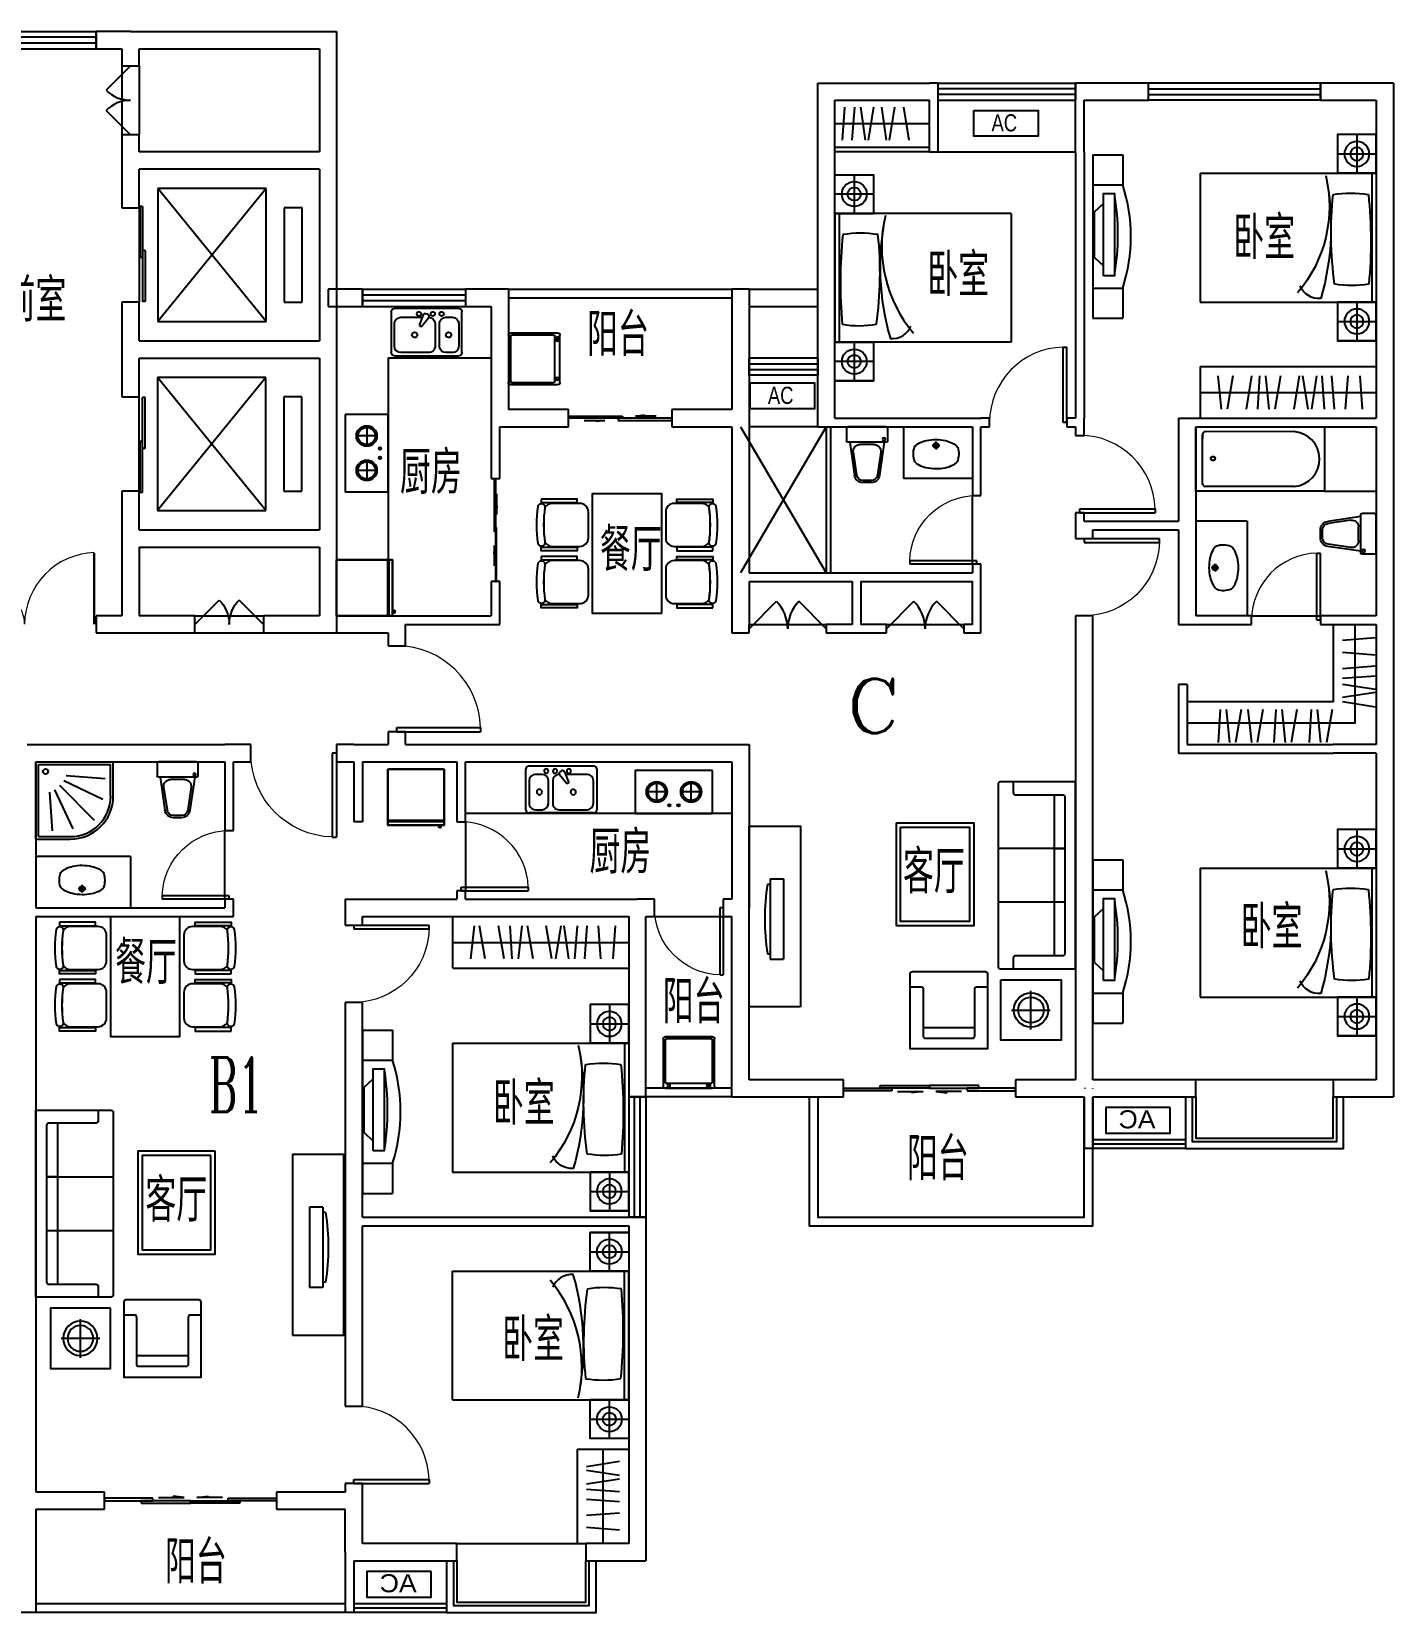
# Model space of a CAD drawing. Extents: x 820470 to 852270, y -626228 to -607828.
# Drawn here: x 836420 to 852270, y -626228 to -607828 of the extents above; entities that cross this region are included whole.
import ezdxf
from ezdxf.enums import TextEntityAlignment as Align

# ---------------------------------------------------------------- set-up
doc = ezdxf.new("R2010")
doc.units = 0
doc.header["$LTSCALE"] = 1000
doc.header["$MEASUREMENT"] = 0
doc.layers.get('0').update_dxf_attribs({"linetype": 'CONTINUOUS'})
for name, color, linetype in [('BALCONY', 147, 'CONTINUOUS'), ('K_EQUIPMENT', 4, 'CONTINUOUS'), ('LVTRY', 187, 'CONTINUOUS'), ('SPACE', 7, 'CONTINUOUS'), ('STAIR', 3, 'CONTINUOUS'), ('WALL', 2, 'CONTINUOUS'), ('WC', 157, 'CONTINUOUS'), ('WINDOW', 4, 'CONTINUOUS'), ('家具', 8, 'CONTINUOUS')]:
    doc.layers.add(name, color=color, linetype=linetype)
doc.styles.add('_TCH_LABEL', font='COMPLEX', dxfattribs={"bigfont": 'GBCBIG'})
doc.styles.add('_TCH_SPACE', font='SIMPLEX', dxfattribs={"height": 5, "bigfont": 'GBCBIG'})
doc.styles.add('DIM_FONT', font='ZBTXT.shx', dxfattribs={"width": 0.8})
doc.styles.add('HZ', font='zbtxt.shx', dxfattribs={"bigfont": 'zbhz.shx'})

# ---------------------------------------------------------------- blocks, each defined once
blk = doc.blocks.new('KTJ')
blk.add_lwpolyline([(-274, 148), (476, 148), (476, -152), (-274, -152)], close=True)
at = {"style": 'HZ', "width": 1.1}
blk.add_text('AC', height=210, dxfattribs=at).set_placement((-104, -95))
blk = doc.blocks.new('CHUANG')
at = {"layer": '家具'}
for p, q in [((-1200, 0), (-1200, -450)), ((-1200, 0), (-1200, -450)), ((-1200, 0), (-1200, -445)), ((-975, -450), (-975, 0)), ((-750, -2050), (-750, 0)), ((750, 0), (-750, 0)), ((750, -2050), (750, 0)), ((750, 0), (750, -450)), ((750, 0), (750, -450)), ((750, 0), (750, -445)), ((975, -450), (975, 0)), ((750, -50), (-750, -50)), ((-750, -225), (-1200, -225)), ((1200, -225), (750, -225)), ((750, -2050), (-750, -2050))]:
    blk.add_line(p, q, dxfattribs=at)
for points in [[(-1200, 0), (-750, 0), (-750, -450), (-1200, -450)], [(750, 0), (1200, 0), (1200, -450), (750, -450)]]:
    blk.add_lwpolyline(points, close=True, dxfattribs=at)
for centre, radius in [((-975, -225), 145), ((-975, -225), 76.8), ((975, -225), 145), ((975, -225), 76.8)]:
    blk.add_circle(centre, radius, dxfattribs=at)
for centre, radius, start, end in [((655, -282), 1212, 170.6797, 189.5896), ((-47, -5414), 5351, 84.1062, 95.2969), ((-774, -298), 1293, 350.9391, 369.2066), ((124, -3480), 2954, 78.2462, 106.3473), ((364, -2102), 1557, 76.5636, 130.3236), ((54, 3738), 4263, 261.9889, 276.0426), ((-470, -664), 239, 175.3269, 247.5588)]:
    blk.add_arc(centre, radius, start, end, dxfattribs=at)
blk = doc.blocks.new('D')
at = {"layer": '家具'}
for p, q in [((103898, -1545904), (103898, -1546504)), ((103898, -1545904), (105947, -1545904)), ((104147, -1546397), (104107, -1546012)), ((104278, -1546012), (104212, -1546397)), ((104496, -1546012), (104433, -1546397)), ((104590, -1546012), (104566, -1546397)), ((104702, -1546397), (104662, -1546012)), ((104833, -1546012), (104767, -1546397)), ((105051, -1546012), (104988, -1546397)), ((105155, -1546397), (105095, -1546012)), ((105251, -1546012), (105194, -1546397)), ((105345, -1546397), (105317, -1546012)), ((105461, -1546397), (105432, -1546012)), ((105591, -1546397), (105620, -1546012)), ((105789, -1546397), (105761, -1546012)), ((103898, -1546204), (105947, -1546204))]:
    blk.add_line(p, q, dxfattribs=at)
blk = doc.blocks.new('A$C2A793C51')
at = {"layer": '家具'}
for p, q in [((0, 1900), (0, 0)), ((0, 1900), (350, 1900)), ((350, 1900), (350, 1550)), ((0, 1550), (350, 1550)), ((21, 1236), (126, 1334)), ((21, 707), (21, 1236)), ((21, 707), (126, 609)), ((0, 350), (350, 350)), ((350, 350), (350, 0)), ((0, 0), (350, 0))]:
    blk.add_line(p, q, dxfattribs=at)
blk.add_lwpolyline([(126, 494), (126, 1449), (254, 1449), (254, 494)], close=True, dxfattribs=at)
for centre, radius, start, end in [((-1501, 950), 1946, 342.0382, 377.9618), ((-2575, 972), 2869, 350.4172, 369.5828)]:
    blk.add_arc(centre, radius, start, end, dxfattribs=at)
blk = doc.blocks.new('CHAIR-09')
for points in [[(-300, -600), (-260, -600), (-260, -180), (-300, -180)], [(260, -180), (300, -180), (300, -600), (260, -600)]]:
    blk.add_lwpolyline(points, close=True)
for points in [[(250, -150, 0.414214), (150, -50), (-150, -50, 0.414214), (-250, -150), (-250, -470, 0.266219), (-201, -556, 0.06842), (201, -556, 0.266219), (250, -470)], [(-215, -635, -1.000906), (-204, -556, 0.069723), (204, -556, -1.000906), (215, -635, -0.068813)]]:
    blk.add_lwpolyline(points, format="xyb", close=True)
blk = doc.blocks.new('A$C7B15679A')
blk.add_lwpolyline([(-1400, -800), (-1400, 0), (0, 0), (0, -800), (0, -800)], close=True)
at = {"rotation": 180}
for p in [(-1033, 0), (-367, 0)]:
    blk.add_blockref('CHAIR-09', p, dxfattribs=at)
for p in [(-1033, -800), (-367, -800)]:
    blk.add_blockref('CHAIR-09', p)
blk = doc.blocks.new('SOF1')
blk.add_line((-300, 650), (300, 650))
blk.add_lwpolyline([(-450, 25, 0.414214), (-425, 0), (425, 0, 0.414214), (450, 25), (450, 900), (-450, 900)], format="xyb", close=True)
blk.add_lwpolyline([(-450, 175), (-325, 175, 0.414214), (-300, 200), (-300, 750, -0.414214), (-275, 775), (275, 775, -0.414214), (300, 750), (300, 200, 0.414214), (325, 175), (450, 175)], format="xyb")
blk = doc.blocks.new('A$C46F64526')
for p, q in [((518, 2881), (518, 2431)), ((743, 2656), (293, 2656)), ((250, 150), (250, 2025)), ((125, 1400), (900, 1400)), ((125, 775), (900, 775)), ((250, 775), (125, 775))]:
    blk.add_line(p, q)
for points in [[(868, 2306), (168, 2306), (168, 3006), (868, 3006)], [(2085, 477), (1185, 477), (1185, 1677), (2085, 1677)], [(2035, 527), (1235, 527), (1235, 1627), (2035, 1627)]]:
    blk.add_lwpolyline(points, close=True)
for points in [[(900, 2150, 0.414214), (875, 2175), (0, 2175), (0, 0), (875, 0, 0.414214), (900, 25), (900, 2150)], [(725, 0), (725, 125, 0.414214), (700, 150), (150, 150, -0.414214), (125, 175), (125, 2000, -0.414214), (150, 2025), (700, 2025, 0.414214), (725, 2050), (725, 2175)]]:
    blk.add_lwpolyline(points, format="xyb")
for radius in [200, 150]:
    blk.add_circle((518, 2656), radius)
at = {"xscale": -1}
blk.add_blockref('SOF1', (1473, 2209), dxfattribs=at)
blk = doc.blocks.new('A$C169C22A5')
for p, q in [((354, 1488), (198, 1488)), ((198, 1488), (198, 552)), ((354, 1488), (354, 552)), ((385, 1426), (354, 1426)), ((385, 614), (354, 614)), ((354, 552), (198, 552))]:
    blk.add_line(p, q)
blk.add_lwpolyline([(0, 0), (600, 0), (600, 2100), (0, 2100)], close=True)
at = {"extrusion": (0, 0, -1)}
blk.add_ellipse((-2235, 1020), major_axis=(-2652, 0), ratio=1, start_param=2.988048, end_param=3.295136, dxfattribs=at)
blk = doc.blocks.new('A$C52241BEE')
for p, q in [((250, 750), (250, 550)), ((350, 650), (150, 650)), ((350, 250), (150, 250)), ((250, 350), (250, 150))]:
    blk.add_line(p, q)
blk.add_lwpolyline([(0, 900), (0, 0), (500, 0), (500, 900)], close=True)
for centre, radius in [((250, 650), 120), ((250, 650), 100), ((250, 250), 120), ((406, 504), 15), ((406, 396), 15), ((250, 250), 100)]:
    blk.add_circle(centre, radius)
blk = doc.blocks.new('A$C31110A14')
at = {"linetype": 'Continuous'}
for p, q in [((0, 37), (0, 786)), ((37, 824), (512, 824)), ((437, 786), (175, 786)), ((549, 786), (549, 37)), ((100, 711), (100, 461)), ((512, 387), (512, 711)), ((59, 414), (69, 397)), ((72, 450), (198, 498)), ((211, 476), (107, 390)), ((198, 498), (211, 476)), ((100, 187), (100, 112)), ((175, 312), (437, 312)), ((437, 262), (175, 262)), ((512, 112), (512, 187)), ((512, 0), (37, 0)), ((175, 37), (437, 37))]:
    blk.add_line(p, q, dxfattribs=at)
for centre, radius, start, end in [((37, 786), 37.4, 90, 180), ((175, 711), 74.9, 90, 180), ((437, 711), 74.9, 0, 90), ((512, 786), 37.4, 0, 90), ((306, 551), 31.2, 91.1175, 450), ((62, 500), 25, 93.0704, 450), ((81, 427), 25, 110.5377, 210), ((91, 409), 25, 210, 309.4623), ((175, 387), 74.9, 180, 270), ((437, 387), 74.9, 270, 360), ((62, 339), 25, 93.0704, 450), ((62, 237), 25, 93.0704, 450), ((175, 187), 74.9, 90, 180), ((306, 156), 31.2, 91.1175, 450), ((437, 187), 74.9, 0, 90), ((37, 37), 37.4, 180, 270), ((175, 112), 74.9, 180, 270), ((437, 112), 74.9, 270, 360), ((512, 37), 37.4, 270, 360)]:
    blk.add_arc(centre, radius, start, end, dxfattribs=at)
blk = doc.blocks.new('A$C1287145A')
at = {"linetype": 'Continuous'}
for points, invisible_edges in [([(652, 652, 1021), (0, 652, 1021), (652, 652, 65)], 2), ([(0, 652, 65), (652, 652, 65), (0, 652, 1021)], 2), ([(0, 652, 65), (0, 652, 1021), (0, 608, 1021)], 12), ([(0, 608, 1021), (0, 608, 65), (0, 652, 65)], 12), ([(652, 652, 1412), (0, 652, 1412), (652, 652, 1032)], 2), ([(0, 652, 1032), (652, 652, 1032), (0, 652, 1412)], 2), ([(0, 652, 1032), (0, 652, 1412), (0, 608, 1412)], 12), ([(0, 608, 1412), (0, 608, 1032), (0, 652, 1032)], 12), ([(0, 652, 1412), (652, 652, 1412), (0, 608, 1412)], 2), ([(652, 608, 1412), (0, 608, 1412), (652, 652, 1412)], 2), ([(0, 597), (0, 597, 1412), (0, 0, 1412)], 12), ([(0, 0, 1412), (0, 0), (0, 597)], 12), ([(652, 597, 65), (0, 597, 65), (652, 597)], 2), ([(0, 597), (652, 597), (0, 597, 65)], 2), ([(0, 597, 1412), (652, 597, 1412), (0, 0, 1412)], 2), ([(652, 0, 1412), (0, 0, 1412), (652, 597, 1412)], 2), ([(652, 652, 1021), (652, 652, 65), (652, 608, 1021)], 2), ([(652, 608, 65), (652, 608, 1021), (652, 652, 65)], 2), ([(652, 652, 1412), (652, 652, 1032), (652, 608, 1412)], 2), ([(652, 608, 1032), (652, 608, 1412), (652, 652, 1032)], 2), ([(652, 597, 1412), (652, 597), (652, 0, 1412)], 2), ([(652, 0), (652, 0, 1412), (652, 597)], 2), ([(0, 0, 1412), (652, 0, 1412), (0, 0)], 2), ([(652, 0), (0, 0), (652, 0, 1412)], 2)]:
    blk.add_3dface(points, dxfattribs=dict(at, invisible_edges=invisible_edges))
at = {"linetype": 'Continuous', "oblique": -180, "text_generation_flag": 4, "width": 0.8, "flags": 9}
for tag in ['ZSIZE', 'YSIZE', 'XSIZE']:
    blk.add_attdef(tag, (326, 0), '', height=0.427, rotation=90, dxfattribs=at)
at = {"linetype": 'Continuous'}
mesh = blk.add_polyface(dxfattribs=at)
corners = [(652, 652, 1032), (652, 652, 1021), (652, 608, 1032), (652, 608, 1021), (0, 652, 1032), (0, 652, 1021), (0, 608, 1032), (0, 608, 1021), (652, 608, 1412), (652, 597, 1412), (0, 608, 1412), (0, 597, 1412), (652, 608, 65), (652, 597, 65), (0, 608, 65), (0, 597, 65)]
mesh.append_faces([[corners[k] for k in face] for face in [(0, 1, 2), (3, 2, 1), (6, 7, 4), (5, 4, 7), (8, 9, 10), (11, 10, 9), (14, 15, 12), (13, 12, 15)]], dxfattribs={"vtx1": -1})
mesh.append_faces([[corners[k] for k in face] for face in [(4, 5, 1), (1, 0, 4), (12, 13, 9), (9, 8, 12), (10, 11, 15), (15, 14, 10)]], dxfattribs={"vtx2": -1})
mesh = blk.add_polyface(dxfattribs=at)
corners = [(33, 673, 1042), (65, 673, 1042), (33, 673, 1379), (65, 673, 1379), (58, 677, 1042), (58, 677, 1379), (52, 678, 1042), (52, 678, 1379), (43, 678, 1042), (43, 678, 1379), (36, 676, 1042), (36, 676, 1379), (33, 673, 608), (65, 673, 608), (33, 673, 1010), (65, 673, 1010), (58, 677, 608), (58, 677, 1010), (52, 678, 608), (52, 678, 1010), (43, 678, 608), (43, 678, 1010), (36, 676, 608), (36, 676, 1010), (43, 652, 1379), (43, 673, 1379), (43, 652, 1042), (43, 673, 1042), (43, 652, 1010), (43, 673, 1010), (43, 652, 608), (43, 673, 608)]
mesh.append_faces([[corners[k] for k in face] for face in [(0, 1, 2), (3, 1, 2), (1, 4, 3), (4, 6, 5), (6, 8, 7), (8, 10, 9), (10, 0, 11), (12, 13, 14), (13, 16, 15), (16, 18, 17), (18, 20, 19), (20, 22, 21), (22, 12, 23), (24, 25, 26), (27, 26, 25), (28, 29, 30), (31, 30, 29), (3, 2, 1), (0, 1, 2), (12, 13, 14)]], dxfattribs={"vtx1": -1})
mesh.append_faces([[corners[k] for k in face] for face in [(4, 5, 3), (6, 7, 5), (8, 9, 7), (10, 11, 9), (0, 2, 11), (13, 15, 14), (16, 17, 15), (18, 19, 17), (20, 21, 19), (22, 23, 21), (12, 14, 23), (14, 15, 13)]], dxfattribs={"vtx2": -1})
blk = doc.blocks.new('A$C7D3573B7')
at = {"layer": 'WC'}
for p, q in [((242, 395), (243, 305)), ((197, 349), (287, 350))]:
    blk.add_line(p, q, dxfattribs=at)
at = {"layer": 'WC', "ltscale": 10}
for p, q in [((490, 335), (492, 332)), ((492, 328), (493, 332))]:
    blk.add_line(p, q, dxfattribs=at)
for points in [[(-11, 334, -0.098208), (49, 381, -0.066287), (132, 409, -0.052428), (243, 420, -0.052428), (353, 407, -0.066287), (436, 377, -0.093876), (493, 332, -0.171377)], [(-11, 334, 0.172546), (-9, 165, 0.726395)], [(495, 329, -0.172546), (490, 160, -0.726395)], [(490, 160, -0.091341), (433, 117, -0.066287), (350, 88, -0.052428), (240, 77, -0.052428), (129, 90, -0.066287), (47, 120, -0.091756), (-9, 165, -0.171377)]]:
    blk.add_lwpolyline(points, format="xyb", dxfattribs=at)
at = {"layer": 'WC'}
blk.add_circle((242, 350), 30, dxfattribs=at)
at = {"layer": 'WC', "ltscale": 10}
blk.add_circle((242, 350), 25, dxfattribs=at)
blk.add_arc((492, 332), 1, 359.4693, 408.1469, dxfattribs=at)
blk = doc.blocks.new('A$C4CF52FF8')
at = {"layer": 'WC'}
for p, q in [((0, 635), (0, 485)), ((15, 650), (460, 650)), ((475, 635), (475, 485)), ((14, 470), (461, 470)), ((37, 470), (92, 87)), ((157, 445), (318, 445)), ((438, 470), (383, 87)), ((77, 355), (117, 90)), ((398, 355), (358, 90)), ((191, 25), (284, 25)), ((191, 0), (284, 0))]:
    blk.add_line(p, q, dxfattribs=at)
blk.add_circle((40, 504), 16.5, dxfattribs=at)
for centre, radius, start, end in [((15, 635), 15, 90, 180), ((460, 635), 15, 360, 450), ((15, 485), 15, 180, 270), ((157, 365), 80, 90, 187.4119), ((318, 365), 80, 352.5881, 450), ((460, 485), 15, 270, 360), ((191, 100), 100, 187.4119, 270), ((191, 100), 75, 187.4119, 270), ((284, 100), 75, 270, 352.5881), ((284, 100), 100, 270, 352.5881)]:
    blk.add_arc(centre, radius, start, end, dxfattribs=at)
at = {"layer": 'WC', "style": 'DIM_FONT', "oblique": -180, "text_generation_flag": 4, "width": 0.8, "flags": 9}
for tag in ['YSIZE', 'XSIZE']:
    blk.add_attdef(tag, (237, 650), '', height=0.5, rotation=180, dxfattribs=at)
blk = doc.blocks.new('A$C30434410')
for p, q in [((0, 750), (1500, 750)), ((0, 0), (0, 750)), ((1500, 750), (1500, 0)), ((351, 694), (1358, 694)), ((1358, 694), (1390, 694)), ((1420, 670), (1420, 613)), ((1420, 664), (1420, 653)), ((1420, 660), (1420, 94)), ((351, 56), (1395, 58)), ((1420, 87), (1420, 136)), ((1420, 87), (1420, 95)), ((1500, 0), (0, 0))]:
    blk.add_line(p, q)
for radius in [25, 23]:
    blk.add_circle((1300, 369), radius)
for centre, radius, start, end in [((379, 376), 320, 95.1611, 266.9369), ((1390, 664), 30, 0, 90), ((1390, 660), 30, 0, 9.5707), ((1390, 87), 30, 270, 360), ((1390, 87), 30, 270, 280.176)]:
    blk.add_arc(centre, radius, start, end)
at = {"width": 0.8, "flags": 9}
for tag in ['XSIZE', 'YSIZE']:
    blk.add_attdef(tag, (750, 750), '', height=0.5, dxfattribs=at)
blk = doc.blocks.new('A$C166D65F0')
at = {"layer": 'K_EQUIPMENT'}
blk.add_lwpolyline([(0, 300), (750, 300), (750, 0), (0, 0)], close=True, dxfattribs=at)
at = {"layer": 'K_EQUIPMENT', "style": 'DIM_FONT', "width": 0.8}
blk.add_text('AC', height=200, dxfattribs=at).set_placement((206, 56))
blk = doc.blocks.new('淋浴间800x800')
at = {"layer": 'WC'}
for p, q in [((356, 800), (0, 800)), ((0, 0), (0, 800)), ((356, 773), (27, 773)), ((27, 27), (27, 773)), ((141, 314), (172, 716)), ((192, 290), (386, 692)), ((243, 243), (604, 603)), ((290, 192), (693, 383)), ((773, 27), (773, 356)), ((800, 0), (800, 356)), ((313, 140), (715, 168)), ((773, 27), (27, 27)), ((800, 0), (0, 0))]:
    blk.add_line(p, q, dxfattribs=at)
blk.add_circle((100, 100), 26.7, dxfattribs=at)
for radius in [444, 418]:
    blk.add_arc((356, 356), radius, 0, 90, dxfattribs=at)
blk = doc.blocks.new('$PLAN$00000401')
for p, q in [((-276, 0), (276, 0)), ((-300, -576), (-300, -24)), ((-276, -528), (-276, -36)), ((-264, -24), (264, -24)), ((276, -36), (276, -528)), ((300, -24), (300, -576)), ((264, -540), (-264, -540)), ((276, -600), (-276, -600)), ((-218, -582), (-242, -558))]:
    blk.add_line(p, q)
for centre, radius in [((-230, -570), 23.2), ((234, -568), 17.2), ((-230, -570), 17.2)]:
    blk.add_circle(centre, radius)
for centre, radius, start, end in [((-276, -24), 24, 90, 180), ((276, -24), 24, 0, 90), ((-264, -36), 12, 90, 180), ((264, -36), 12, 0, 90), ((-264, -528), 12, 180, 270), ((264, -528), 12, 270, 360), ((-276, -576), 24, 180, 270), ((276, -576), 24, 270, 360)]:
    blk.add_arc(centre, radius, start, end)
blk = doc.blocks.new('_ARROW')
blk.add_solid([(0, 0), (-1, 0.1), (-1, -0.1)])
blk = doc.blocks.new('111')
at = {"layer": 'STAIR'}
for p, q in [((50, 0), (0, 0)), ((50, -4160), (50, 0)), ((1190, 0), (50, 0)), ((1190, 0), (1310, 0)), ((1310, 0), (2450, 0)), ((2450, 0), (2500, 0)), ((2450, -4160), (2450, 0)), ((1190, -260), (50, -260)), ((1310, -260), (2450, -260)), ((1190, -520), (50, -520)), ((1310, -520), (2450, -520)), ((1190, -780), (50, -780)), ((1310, -780), (2450, -780)), ((1190, -1040), (50, -1040)), ((1310, -1040), (2450, -1040)), ((1190, -1300), (50, -1300)), ((1310, -1300), (2450, -1300)), ((1190, -1560), (50, -1560)), ((1310, -1560), (2450, -1560)), ((1190, -1820), (50, -1820)), ((1310, -1820), (2450, -1820)), ((-40, -1976), (522, -2080)), ((560, -2209), (603, -1973)), ((603, -1973), (640, -2102)), ((1294, -1976), (1857, -2080)), ((1894, -2209), (1938, -1973)), ((1938, -1973), (1975, -2102)), ((1190, -2080), (50, -2080)), ((522, -2080), (560, -2209)), ((640, -2102), (1203, -2206)), ((1310, -2080), (2450, -2080)), ((1857, -2080), (1894, -2209)), ((1975, -2102), (2538, -2206)), ((1190, -2340), (50, -2340)), ((1310, -2340), (2450, -2340)), ((1190, -2600), (50, -2600)), ((1310, -2600), (2450, -2600)), ((1190, -2860), (50, -2860)), ((1310, -2860), (2450, -2860)), ((1190, -3120), (50, -3120)), ((1310, -3120), (2450, -3120)), ((1190, -3380), (50, -3380)), ((1310, -3380), (2450, -3380)), ((1190, -3640), (50, -3640)), ((1310, -3640), (2450, -3640)), ((1190, -3900), (50, -3900)), ((1310, -3900), (2450, -3900)), ((50, -4160), (0, -4160)), ((1190, -4160), (50, -4160)), ((1310, -4160), (2450, -4160)), ((2450, -4160), (2500, -4160))]:
    blk.add_line(p, q, dxfattribs=at)
for points in [[(600, -1560), (600, 203)], [(1900, -1560), (1900, 203)], [(600, -2340), (600, -4294)], [(1900, -2340), (1900, -4294)]]:
    blk.add_lwpolyline(points, dxfattribs=at)
at = {"layer": 'WALL'}
for p, q in [((1190, -4160), (1190, 0)), ((1310, -4160), (1310, 0)), ((1190, -4160), (1310, -4160))]:
    blk.add_line(p, q, dxfattribs=at)
at = {"layer": 'STAIR', "yscale": 400, "zscale": 400}
for p, xscale, rotation in [((600, -1560), 400, 270), ((1900, -1560), -400, 90), ((600, -2340), 400, 90), ((1900, -2340), -400, 270)]:
    blk.add_blockref('_ARROW', p, dxfattribs=dict(at, xscale=xscale, rotation=rotation))
blk = doc.blocks.new('$TCHSYS$WIN2D')
for p, q in [((-0.5, 0.5), (0.5, 0.5)), ((-0.5, 0.5), (-0.5, -0.5)), ((0.5, 0.5), (0.5, -0.5)), ((0.5, 0.1667), (-0.5, 0.1667)), ((0.5, -0.1667), (-0.5, -0.1667)), ((-0.5, -0.5), (0.5, -0.5))]:
    blk.add_line(p, q)
blk = doc.blocks.new('$DorLib2D$00000001')
for p, q in [((0.45, 0.975), (0.5, 0.975)), ((0.45, 0), (0.45, 0.975)), ((0.5, 0), (0.5, 0.975)), ((0.5, 0), (0.45, 0))]:
    blk.add_line(p, q)
at = {"lineweight": 13}
blk.add_arc((0.475, 0), 0.975, 91.4693, 180, dxfattribs=at)
blk = doc.blocks.new('$DorLib2D$00000116')
at = {"color": 0}
for p, q in [((-0.5, 0), (-0.146, 0.354)), ((0.5, 0), (0.146, 0.354))]:
    blk.add_line(p, q, dxfattribs=at)
for centre, start, end in [((-0.5, 0), 0, 45), ((0.5, 0), 135, 180)]:
    blk.add_arc(centre, 0.5, start, end, dxfattribs=at)
blk = doc.blocks.new('$DorLib2D$00000025')
at = {"const_width": 0.02}
for points in [[(0.481, -0.001), (0.481, 0.691)], [(-0.481, 0.001), (-0.481, 0.308)]]:
    blk.add_lwpolyline(points, dxfattribs=at)
at = {"lineweight": 13}
for centre, radius, start, end in [((0.505, -0.002), 0.699, 91.9397, 179.7238), ((-0.501, 0.003), 0.307, 359.7899, 85.7508)]:
    blk.add_arc(centre, radius, start, end, dxfattribs=at)
blk = doc.blocks.new('$DorLib2D$00000128')
at = {"color": 0, "linetype": 'Continuous'}
for p, q in [((0.049, 0.85, -468.75), (-0.491, 0.85, -468.75)), ((-0.491, 0.85, -468.75), (-0.491, 0.71, -468.75)), ((0.049, 0.85, -468.75), (0.049, 0.71, -468.75)), ((0.049, 0.71, -468.75), (-0.491, 0.71, -468.75)), ((-0.027, 0.71, -468.75), (-0.027, 0.57, -468.75)), ((0.513, 0.71, -468.75), (-0.027, 0.71, -468.75)), ((0.513, 0.71, -468.75), (0.513, 0.57, -468.75)), ((0.513, 0.57, -468.75), (-0.027, 0.57, -468.75)), ((0.5, 0.5, -468.75), (-0.5, 0.5, -468.75))]:
    blk.add_line(p, q, dxfattribs=at)
blk = doc.blocks.new('A$C6FBB0586')
at = {"layer": 'STAIR'}
for p, q in [((-721, -1725), (-1981, -3275)), ((-721, -3275), (-1981, -1725)), ((-1981, -1725), (-1981, -3275)), ((-721, -1725), (-1981, -1725)), ((-721, -3275), (-721, -1725)), ((-511, -1950), (-511, -3050)), ((-301, -1950), (-511, -1950)), ((-301, -3050), (-301, -1950)), ((-511, -3050), (-301, -3050)), ((-1981, -3275), (-721, -3275)), ((-725, -3925), (-1985, -5475)), ((-725, -5475), (-1985, -3925)), ((-1985, -3925), (-1985, -5475)), ((-725, -3925), (-1985, -3925)), ((-725, -5475), (-725, -3925)), ((-515, -4150), (-515, -5250)), ((-305, -4150), (-515, -4150)), ((-305, -5250), (-305, -4150)), ((-515, -5250), (-305, -5250)), ((-1985, -5475), (-725, -5475))]:
    blk.add_line(p, q, dxfattribs=at)
at = {"layer": 'WALL'}
for p, q in [((-6249, 100), (-7100, 100)), ((-7100, 100), (-7100, -6900)), ((-6249, -100), (-6249, 100)), ((-4297, 100), (-5049, 100)), ((-5049, 100), (-5049, -100)), ((-3899, 100), (-4297, 100)), ((-3899, -100), (-3899, 100)), ((-2300, 100), (-2699, 100)), ((-2699, 100), (-2699, -100)), ((-2300, 100), (100, 100)), ((100, 100), (100, -1400)), ((-6900, -100), (-6249, -100)), ((-6900, -100), (-6900, -6700)), ((-5049, -100), (-4397, -100)), ((-4397, -100), (-4397, -200)), ((-4197, -100), (-3899, -100)), ((-4197, -200), (-4197, -100)), ((-2699, -100), (-2400, -100)), ((-2400, -100), (-2400, -300)), ((-2200, -300), (-2200, -100)), ((-2200, -100), (-100, -100)), ((-100, -100), (-100, -1300)), ((-4397, -200), (-4197, -200)), ((-2400, -300), (-2200, -300)), ((-2200, -1100), (-2400, -1100)), ((-2400, -1100), (-2400, -1400)), ((-2200, -1300), (-2200, -1100)), ((-4197, -1200), (-4397, -1200)), ((-4397, -1200), (-4397, -6700)), ((-4197, -6700), (-4197, -1200)), ((-2400, -1400), (-2400, -1950)), ((-100, -1300), (-2200, -1300)), ((100, -1400), (100, -3600)), ((-100, -1500), (-2200, -1500)), ((-2200, -1950), (-2200, -1500)), ((-100, -1500), (-100, -3500)), ((-2400, -1950), (-2200, -1950)), ((-2200, -3050), (-2400, -3050)), ((-2400, -3050), (-2400, -3600)), ((-2200, -3500), (-2200, -3050)), ((-2400, -3600), (-2400, -4150)), ((-2200, -3500), (-100, -3500)), ((100, -3600), (100, -5800)), ((-2200, -4150), (-2200, -3700)), ((-2200, -3700), (-100, -3700)), ((-100, -3700), (-100, -5700)), ((-2400, -4150), (-2200, -4150)), ((-2200, -5250), (-2400, -5250)), ((-2400, -5250), (-2400, -5800)), ((-2200, -5700), (-2200, -5250)), ((-2200, -5700), (-100, -5700)), ((-2400, -5800), (-2400, -6700)), ((100, -5800), (100, -6900)), ((-2200, -5900), (-2200, -6700)), ((-2200, -5900), (-100, -5900)), ((-100, -5900), (-100, -6700)), ((-6700, -6700), (-6900, -6700)), ((-6700, -6900), (-6700, -6700)), ((-4397, -6700), (-5700, -6700)), ((-5700, -6700), (-5700, -6900)), ((-3899, -6700), (-4197, -6700)), ((-3899, -6900), (-3899, -6700)), ((-2400, -6700), (-2699, -6700)), ((-2699, -6700), (-2699, -6900)), ((-1550, -6700), (-2200, -6700)), ((-1550, -6900), (-1550, -6700)), ((-100, -6700), (-750, -6700)), ((-750, -6700), (-750, -6900)), ((-7100, -6900), (-6700, -6900)), ((-5700, -6900), (-4300, -6900)), ((-4297, -6900), (-3899, -6900)), ((-2699, -6900), (-2300, -6900)), ((-2300, -6900), (-1550, -6900)), ((-750, -6900), (100, -6900))]:
    blk.add_line(p, q, dxfattribs=at)
at = {"layer": 'WINDOW'}
for p, q in [((-2400, -300), (-2400, -1100)), ((-2200, -300), (-2200, -1100)), ((-1550, -6700), (-750, -6700)), ((-1550, -6900), (-750, -6900))]:
    blk.add_line(p, q, dxfattribs=at)
at = {"layer": 'BALCONY'}
blk.add_blockref('111', (-6900, -1300), dxfattribs=at)
at = {"layer": 'WINDOW'}
for name, p, xscale, yscale, zscale, rotation in [('$TCHSYS$WIN2D', (-5649, 0), 1200, -200, 1200, 359.9999999999994), ('$DorLib2D$00000001', (-4297, -700), -1000, -1000, -1000, 270), ('$DorLib2D$00000116', (-2300, -700), -800, -800, -800, 270), ('$DorLib2D$00000128', (-2300, -2500), -1100, 200, -1100, 270), ('$DorLib2D$00000128', (-2300, -4700), 1100, 200, 1100, 270), ('$DorLib2D$00000001', (-6200, -6800), 1000, -1000, 1000, 180.0000000000006)]:
    blk.add_blockref(name, p, dxfattribs=dict(at, xscale=xscale, yscale=yscale, zscale=zscale, rotation=rotation))
for name, p, xscale, yscale, zscale in [('$TCHSYS$WIN2D', (-3299, 0), 1200, -200, 1200), ('$DorLib2D$00000025', (-3299, -6800), 1200, 1200, 1200), ('$DorLib2D$00000116', (-1150, -6800), -800, 800, -800)]:
    blk.add_blockref(name, p, dxfattribs=dict(at, xscale=xscale, yscale=yscale, zscale=zscale))
blk = doc.blocks.new('$DorLib2D$00000131')
at = {"color": 0, "linetype": 'Continuous'}
for p, q in [((0.15, 0.125), (0.232, 0.197)), ((0.232, 0.197), (0.232, 0.125)), ((-0.5, 0.125), (-0.5, 0)), ((0.019, 0.125), (-0.5, 0.125)), ((-0.5, 0), (0.019, 0)), ((-0.024, 0), (0.5, 0)), ((-0.024, -0.125), (-0.024, 0)), ((0.019, 0), (0.019, 0.125)), ((0.35, 0.125), (0.15, 0.125)), ((0.5, 0), (0.5, -0.125)), ((-0.35, -0.125), (-0.15, -0.125)), ((-0.232, -0.197), (-0.232, -0.125)), ((-0.15, -0.125), (-0.232, -0.197)), ((0.5, -0.125), (-0.024, -0.125))]:
    blk.add_line(p, q, dxfattribs=at)
blk = doc.blocks.new('$DorLib2D$00000138')
at = {"color": 0, "linetype": 'Continuous'}
for p, q in [((-0.2875, 0), (-0.2875, 0.1538)), ((-0.2875, 0.1538), (0, 0.1538)), ((0, 0.1538), (0, 0)), ((0.2875, 0.1538), (0, 0.1538)), ((0.2875, 0), (0.2875, 0.1538)), ((-0.5, -0.1399), (-0.5, 0)), ((-0.5, 0), (-0.2187, 0)), ((0, 0), (-0.2875, 0)), ((-0.2187, 0), (-0.2187, -0.1399)), ((0, 0), (0.2875, 0)), ((0.2187, 0), (0.2187, -0.1399)), ((0.5, 0), (0.2187, 0)), ((0.5, 0), (0.5, -0.1946)), ((0.5, -0.1399), (0.5, 0)), ((-0.2187, -0.1399), (-0.5, -0.1399)), ((0.2187, -0.1399), (0.5, -0.1399)), ((-0.1857, -0.186), (-0.037, -0.186)), ((-0.037, -0.186), (-0.1019, -0.2583)), ((-0.1019, -0.2583), (-0.1019, -0.186)), ((0.1857, -0.186), (0.037, -0.186)), ((0.037, -0.186), (0.1019, -0.2583)), ((0.1019, -0.2583), (0.1019, -0.186))]:
    blk.add_line(p, q, dxfattribs=at)
blk = doc.blocks.new('$TCHSYS$DOOR2D')
for p, q in [((0.45, 0.975), (0.5, 0.975)), ((0.45, 0), (0.45, 0.975)), ((0.5, 0), (0.5, 0.975)), ((0.5, 0), (0.45, 0))]:
    blk.add_line(p, q)
at = {"lineweight": 13}
blk.add_arc((0.475, 0), 0.975, 91.4693, 180, dxfattribs=at)

msp = doc.modelspace()

# ---------------------------------------------------------------- linework, layer by layer
at = {"layer": 'BALCONY'}
for points in [[(841970, -610828), (844570, -610828)], [(844770, -610828), (845570, -610828)], [(841970, -610928), (844570, -610928)], [(844770, -611028), (845570, -611028)], [(844570, -620128), (843570, -620128)], [(844570, -620228), (843570, -620228)], [(845470, -620228), (845470, -621728), (848770, -621728), (848770, -620228)], [(845570, -620228), (845570, -621628), (848670, -621628), (848670, -620228)], [(849850, -620728), (848770, -620728)], [(849850, -620778), (848770, -620778)], [(849850, -620828), (848770, -620828)], [(840070, -626128), (836470, -626128)], [(841250, -626128), (840170, -626128)], [(840070, -626228), (836470, -626228)], [(841250, -626178), (840170, -626178)], [(841250, -626228), (840170, -626228)]]:
    msp.add_lwpolyline(points, dxfattribs=at)
at = {"layer": 'WALL'}
for p, q in [((845570, -608428), (846870, -608428)), ((845570, -611628), (845570, -608428)), ((846970, -608428), (846870, -608428)), ((846970, -608628), (846970, -608428)), ((848670, -608428), (848570, -608428)), ((848570, -608428), (848570, -608628)), ((849420, -608428), (848670, -608428)), ((849420, -608628), (849420, -608428)), ((852270, -608428), (851420, -608428)), ((851420, -608428), (851420, -608628)), ((852270, -608428), (852270, -612328)), ((845770, -608628), (846870, -608628)), ((845770, -611728), (845770, -608628)), ((846870, -609228), (846870, -608628)), ((846970, -609228), (846970, -608628)), ((848570, -609228), (848570, -608628)), ((848670, -608628), (849420, -608628)), ((848670, -609228), (848670, -608628)), ((851420, -608628), (852070, -608628)), ((852070, -608628), (852070, -612328)), ((846870, -609228), (846970, -609228)), ((848570, -609228), (848570, -612328)), ((848670, -609228), (848670, -612328)), ((840270, -610828), (839870, -610828)), ((839870, -610828), (839870, -611028)), ((840270, -611028), (840270, -610828)), ((841970, -610828), (841470, -610828)), ((841470, -610828), (841470, -611028)), ((841970, -610828), (841970, -612228)), ((844570, -610828), (844570, -611728)), ((844770, -610828), (844570, -610828)), ((844770, -610828), (844770, -611628)), ((839870, -611028), (840270, -611028)), ((841470, -611028), (841770, -611028)), ((841770, -611028), (841770, -612328)), ((844570, -611728), (844570, -612228)), ((844770, -611828), (844770, -611628)), ((845570, -611828), (845570, -611628)), ((845770, -612328), (845770, -611728)), ((844770, -611828), (844770, -612328)), ((845570, -612428), (845570, -611828)), ((841770, -612328), (841770, -613028)), ((842670, -612228), (841970, -612228)), ((842670, -612428), (842670, -612228)), ((844570, -612228), (843870, -612228)), ((843870, -612228), (843870, -612428)), ((844770, -612328), (844770, -614128)), ((845770, -612328), (847470, -612328)), ((847570, -612328), (847470, -612328)), ((847570, -612428), (847570, -612328)), ((848570, -612328), (848470, -612328)), ((848470, -612328), (848470, -612428)), ((848670, -612528), (848670, -612328)), ((849770, -612328), (852070, -612328)), ((849770, -612328), (849770, -613528)), ((852270, -612328), (852270, -614728)), ((841870, -612428), (842670, -612428)), ((841870, -613028), (841870, -612428)), ((843870, -612428), (844570, -612428)), ((844570, -612428), (844570, -614128)), ((845570, -612428), (847370, -612428)), ((847370, -612428), (847370, -613228)), ((847470, -612428), (847570, -612428)), ((847470, -613228), (847470, -612428)), ((848470, -612428), (848570, -612428)), ((848570, -612428), (848570, -612528)), ((848570, -612528), (848670, -612528)), ((849970, -612428), (852070, -612428)), ((849970, -612428), (849970, -613528)), ((852070, -612428), (852070, -614628)), ((841770, -613028), (841870, -613028)), ((847370, -613228), (847470, -613228)), ((848670, -613428), (848570, -613428)), ((848570, -613428), (848570, -613528)), ((848670, -613528), (848670, -613428)), ((848570, -613528), (848570, -613728)), ((848670, -613528), (849770, -613528)), ((848770, -613628), (849770, -613628)), ((848770, -613728), (848770, -613628)), ((849770, -613628), (849770, -614728)), ((849970, -613528), (849970, -614628)), ((848570, -613728), (848770, -613728)), ((844570, -614128), (844570, -614828)), ((844770, -614128), (846070, -614128)), ((846070, -614128), (847370, -614128)), ((847470, -614028), (847370, -614028)), ((847370, -614028), (847370, -614128)), ((847470, -614128), (847470, -614028)), ((847470, -614828), (847470, -614128)), ((841870, -614228), (841770, -614228)), ((841770, -614228), (841770, -614628)), ((841870, -614728), (841870, -614228)), ((844770, -614228), (845970, -614228)), ((844770, -614228), (844770, -614728)), ((845970, -614228), (845970, -614728)), ((846070, -614228), (846070, -614728)), ((846070, -614228), (847370, -614228)), ((847370, -614728), (847370, -614228)), ((839970, -614628), (840670, -614628)), ((839970, -614628), (839970, -614828)), ((840670, -614628), (841770, -614628)), ((840770, -614978), (840770, -614728)), ((840770, -614728), (841870, -614728)), ((844770, -614828), (844770, -614728)), ((845970, -614728), (845670, -614728)), ((845670, -614728), (845670, -614828)), ((846370, -614728), (846070, -614728)), ((846370, -614828), (846370, -614728)), ((847370, -614728), (847270, -614728)), ((847270, -614728), (847270, -614828)), ((848770, -614628), (848570, -614628)), ((848570, -614628), (848570, -620028)), ((848770, -620028), (848770, -614628)), ((849770, -614728), (850620, -614728)), ((850620, -614628), (849970, -614628)), ((850620, -614728), (850620, -614628)), ((852070, -614628), (851420, -614628)), ((851420, -614628), (851420, -614728)), ((851420, -614728), (852070, -614728)), ((852070, -614728), (852070, -616128)), ((852270, -614728), (852270, -616228)), ((839970, -614828), (840570, -614828)), ((840570, -614828), (840570, -614978)), ((844570, -614828), (844770, -614828)), ((845670, -614828), (846070, -614828)), ((846070, -614828), (846370, -614828)), ((847270, -614828), (847470, -614828)), ((840570, -614978), (840770, -614978)), ((849770, -615428), (849770, -616228)), ((849870, -615428), (849770, -615428)), ((849870, -615428), (849870, -616128)), ((840770, -615978), (840570, -615978)), ((840570, -615978), (840570, -616128)), ((840770, -616128), (840770, -615978)), ((836370, -616128), (838670, -616128)), ((838970, -616128), (838670, -616128)), ((838970, -616328), (838970, -616128)), ((840170, -616128), (839970, -616128)), ((839970, -616128), (839970, -616328)), ((840170, -616128), (840570, -616128)), ((840770, -616128), (841370, -616128)), ((841370, -616128), (844770, -616128)), ((844770, -616128), (844770, -618028)), ((849870, -616128), (851570, -616128)), ((852070, -616128), (851570, -616128)), ((836470, -616328), (836470, -618028)), ((836470, -616328), (838670, -616328)), ((838670, -616328), (838670, -617128)), ((838770, -617128), (838770, -616328)), ((838770, -616328), (838970, -616328)), ((839970, -616328), (840170, -616328)), ((840170, -616328), (840170, -617028)), ((840270, -616328), (840670, -616328)), ((840270, -616328), (840270, -617028)), ((840670, -616328), (841370, -616328)), ((841370, -616328), (841370, -617028)), ((841470, -617028), (841470, -616328)), ((841470, -616328), (844570, -616328)), ((844570, -616328), (844570, -617928)), ((849770, -616228), (851570, -616228)), ((852070, -616228), (851570, -616228)), ((852070, -616228), (852070, -620028)), ((852270, -616228), (852270, -620228)), ((838670, -617128), (838770, -617128)), ((840270, -617028), (840170, -617028)), ((841370, -617028), (841470, -617028)), ((841470, -617828), (841370, -617828)), ((841370, -617828), (841370, -617928)), ((841470, -617928), (841470, -617828)), ((836470, -618028), (838670, -618028)), ((838770, -617928), (838670, -617928)), ((838670, -617928), (838670, -618028)), ((838770, -618128), (838770, -617928)), ((840070, -617928), (841370, -617928)), ((840070, -617928), (840070, -618228)), ((841470, -617928), (843470, -617928)), ((843670, -617928), (843470, -617928)), ((843670, -618128), (843670, -617928)), ((844570, -617928), (844470, -617928)), ((844470, -617928), (844470, -618128)), ((844770, -620028), (844770, -618028)), ((836470, -618128), (836470, -624828)), ((836470, -618128), (838770, -618128)), ((840070, -618228), (840270, -618228)), ((840270, -618128), (841370, -618128)), ((840270, -618228), (840270, -618128)), ((841370, -618128), (843370, -618128)), ((843370, -618128), (843370, -620228)), ((843570, -618128), (843670, -618128)), ((843570, -620228), (843570, -618128)), ((844470, -618128), (844570, -618128)), ((844570, -620228), (844570, -618128)), ((840270, -619128), (840070, -619128)), ((840070, -619128), (840070, -621628)), ((840270, -621628), (840270, -619128)), ((845870, -620028), (844770, -620028)), ((845870, -620228), (845870, -620028)), ((848570, -620028), (847870, -620028)), ((847870, -620028), (847870, -620228)), ((849970, -620028), (848770, -620028)), ((849970, -620228), (849970, -620028)), ((852070, -620028), (851570, -620028)), ((851570, -620028), (851570, -620228)), ((843370, -620228), (843570, -620228)), ((844570, -620228), (845870, -620228)), ((847870, -620228), (848670, -620228)), ((848670, -620228), (848670, -620828)), ((848677, -620122), (848677, -620129)), ((848769, -620128), (848769, -620129)), ((848770, -620228), (849970, -620228)), ((848770, -620228), (848770, -620828)), ((851570, -620228), (852270, -620228)), ((848770, -620828), (848670, -620828)), ((840070, -621628), (840070, -623828)), ((840270, -621628), (843370, -621628)), ((840270, -623828), (840270, -621728)), ((840270, -621728), (843370, -621728)), ((843370, -621628), (843570, -621628)), ((843370, -621728), (843370, -625428)), ((843570, -621628), (843570, -625628)), ((840070, -623828), (840270, -623828)), ((837270, -624828), (836470, -624828)), ((837270, -625028), (837270, -624828)), ((840070, -624828), (839270, -624828)), ((839270, -624828), (839270, -625028)), ((840270, -624728), (840070, -624728)), ((840070, -624728), (840070, -624828)), ((840270, -624928), (840270, -624728)), ((836470, -625028), (837270, -625028)), ((836470, -625028), (836470, -626228)), ((839270, -625028), (840070, -625028)), ((840070, -625528), (840070, -625028)), ((840270, -625428), (840270, -624928)), ((840070, -625528), (840070, -626228)), ((841370, -625428), (840270, -625428)), ((841370, -625628), (841370, -625428)), ((843370, -625428), (842870, -625428)), ((842870, -625428), (842870, -625628)), ((840170, -625628), (841370, -625628)), ((840170, -625628), (840170, -626228)), ((842870, -625628), (843570, -625628)), ((836470, -626228), (836270, -626228)), ((840170, -626228), (840070, -626228))]:
    msp.add_line(p, q, dxfattribs=at)
at = {"layer": 'WC'}
for p, q in [((844670, -612428), (845670, -614128)), ((845670, -612428), (844670, -614128)), ((845670, -612428), (845670, -614128)), ((845720, -612428), (845720, -614128)), ((846570, -612428), (846570, -613028)), ((847370, -613028), (846570, -613028)), ((850570, -613528), (849970, -613528)), ((850570, -613528), (850570, -614628)), ((849870, -616228), (850370, -616228)), ((837570, -617428), (836470, -617428)), ((837570, -617428), (837570, -618028))]:
    msp.add_line(p, q, dxfattribs=at)
for points in [[(841770, -611628), (840570, -611628), (840570, -614628)], [(851470, -613178), (852070, -613178)], [(844570, -616928), (841470, -616928)]]:
    msp.add_lwpolyline(points, dxfattribs=at)
at = {"layer": 'WINDOW'}
for p, q in [((847370, -614028), (847370, -613228)), ((844770, -614728), (845670, -614728)), ((846370, -614728), (847270, -614728)), ((850620, -614628), (851420, -614628)), ((838670, -617928), (838670, -617128)), ((841470, -617028), (841470, -617828)), ((851570, -620028), (849970, -620028)), ((841370, -625428), (842870, -625428))]:
    msp.add_line(p, q, dxfattribs=at)
for points in [[(846970, -609228), (848570, -609228)], [(845570, -612428), (844770, -612428)], [(843670, -618128), (844470, -618128)], [(849850, -620228), (849850, -620828), (851690, -620828), (851690, -620228)], [(849930, -620228), (849930, -620748), (851610, -620748), (851610, -620228)], [(849970, -620228), (849970, -620708), (851570, -620708), (851570, -620228)], [(841250, -625628), (841250, -626228), (842990, -626228), (842990, -625628)], [(841330, -625628), (841330, -626148), (842910, -626148), (842910, -625628)], [(841370, -625628), (841370, -626108), (842870, -626108), (842870, -625628)]]:
    msp.add_lwpolyline(points, dxfattribs=at)
at = {"layer": '家具'}
for p, q in [((845857, -609092), (845886, -608707)), ((845972, -609092), (846001, -608707)), ((846067, -608707), (846123, -609092)), ((846162, -609092), (846223, -608707)), ((846311, -608707), (846367, -609092)), ((846406, -609092), (846467, -608707)), ((846567, -608707), (846630, -609092)), ((846870, -608900), (845770, -608900)), ((846870, -609178), (845770, -609178)), ((846870, -609228), (845770, -609228)), ((852063, -614886), (851677, -614915)), ((852063, -615085), (851677, -615056)), ((852063, -615215), (851677, -615244)), ((852063, -615330), (851677, -615359)), ((851677, -615425), (852063, -615481)), ((852063, -615521), (851677, -615581)), ((851677, -615625), (852063, -615688)), ((850255, -615719), (850230, -616104)), ((850367, -616104), (850327, -615719)), ((850498, -615719), (850431, -616104)), ((850621, -616104), (850581, -615719)), ((850751, -615719), (850685, -616104)), ((850903, -615719), (850878, -616104)), ((851014, -616104), (850975, -615719)), ((851145, -615719), (851079, -616104)), ((851315, -615719), (851291, -616104)), ((851427, -616104), (851387, -615719)), ((851558, -615719), (851491, -616104)), ((842770, -624328), (843370, -624328)), ((842770, -624328), (842770, -625428)), ((842877, -624531), (843263, -624469)), ((843070, -624328), (843070, -625428)), ((843263, -624636), (842877, -624575)), ((842877, -624731), (843263, -624675)), ((843263, -624826), (842877, -624797)), ((843263, -624941), (842877, -624913)), ((843263, -625072), (842877, -625100)), ((843263, -625270), (842877, -625241))]:
    msp.add_line(p, q, dxfattribs=at)
for points in [[(851570, -614728), (851570, -615628), (849870, -615628)], [(851820, -614728), (851820, -615878), (849870, -615878)]]:
    msp.add_lwpolyline(points, dxfattribs=at)

# ---------------------------------------------------------------- block references
at = {"layer": 'K_EQUIPMENT'}
for p in [(847387, -609046), (844784, -612218)]:
    msp.add_blockref('A$C166D65F0', p, dxfattribs=at)
at = {"layer": 'K_EQUIPMENT', "xscale": -1}
for p in [(849398, -620499), (840798, -625899)]:
    msp.add_blockref('KTJ', p, dxfattribs=at)
at = {"layer": 'LVTRY', "xscale": -1, "rotation": 90}
msp.add_blockref('$PLAN$00000401', (841970, -611637), dxfattribs=at)
at = {"layer": 'LVTRY', "xscale": 1.125, "yscale": 1.125, "zscale": 1.125, "rotation": 270}
msp.add_blockref('淋浴间800x800', (836470, -616328), dxfattribs=at)
at = {"layer": 'LVTRY', "xscale": -1}
msp.add_blockref('$PLAN$00000401', (844070, -619528), dxfattribs=at)
at = {"layer": 'WALL'}
msp.add_blockref('A$C6FBB0586', (839870, -607928), dxfattribs=at)
at = {"layer": 'WC', "extrusion": (0, 0, -1), "zscale": -1, "rotation": 270}
msp.add_blockref('A$C31110A14', (-841429, -611052), dxfattribs=at)
at = {"layer": 'WC', "ltscale": 10}
msp.add_blockref('A$C52241BEE', (840070, -613185), dxfattribs=at)
at = {"layer": 'WC', "xscale": -1}
for p in [(846381, -613078), (838355, -616978)]:
    msp.add_blockref('A$C4CF52FF8', p, dxfattribs=at)
at = {"layer": 'WC'}
for name, p, rotation in [('A$C30434410', (851470, -612428), 180), ('A$C31110A14', (842174, -616374), 270)]:
    msp.add_blockref(name, p, dxfattribs=dict(at, rotation=rotation))
at = {"layer": 'WC', "extrusion": (0, 0, -1), "xscale": -1, "zscale": -1}
msp.add_blockref('A$C7D3573B7', (-846704, -612996), dxfattribs=at)
at = {"layer": 'WC', "xscale": -1, "rotation": 270}
msp.add_blockref('A$C4CF52FF8', (851420, -613912), dxfattribs=at)
at = {"layer": 'WC', "ltscale": 10, "extrusion": (0, 0, -1), "zscale": -1, "rotation": 270}
msp.add_blockref('A$C7D3573B7', (-850544, -613825), dxfattribs=at)
at = {"layer": 'WC', "ltscale": 10, "xscale": -1, "rotation": 270}
msp.add_blockref('A$C1287145A', (839970, -614628), dxfattribs=at)
at = {"layer": 'WC', "ltscale": 10, "rotation": 180}
msp.add_blockref('A$C1287145A', (841220, -616413), dxfattribs=at)
at = {"layer": 'WC', "extrusion": (0, 0, -1), "xscale": -1, "zscale": -1, "rotation": 90}
msp.add_blockref('A$C52241BEE', (-843446, -616428), dxfattribs=at)
at = {"layer": 'WC', "ltscale": 10, "extrusion": (0, 0, -1), "xscale": -1, "zscale": -1, "rotation": 180}
msp.add_blockref('A$C7D3573B7', (-837250, -617455), dxfattribs=at)
at = {"layer": 'WINDOW'}
for name, p, xscale, yscale, zscale in [('$TCHSYS$WIN2D', (847770, -608528), 1600, -200, 1600), ('$TCHSYS$WIN2D', (850420, -608528), -2000, -200, -2000), ('$TCHSYS$WIN2D', (840870, -610928), 1200, 200, 1200), ('$TCHSYS$DOOR2D', (848020, -612378), 900, 900, 900), ('$TCHSYS$WIN2D', (845170, -611728), -800.0000000005821, 200, -800.0000000005821), ('$DorLib2D$00000131', (843270, -612328), -1200, -200, -1200), ('$TCHSYS$DOOR2D', (851020, -614678), 800, 800, 800), ('$DorLib2D$00000116', (845220, -614778), 900, 900, 900), ('$DorLib2D$00000116', (846820, -614778), 900, 900, 900), ('$DorLib2D$00000001', (839470, -616228), 1000, -1000, 1000)]:
    msp.add_blockref(name, p, dxfattribs=dict(at, xscale=xscale, yscale=yscale, zscale=zscale))
for name, p, xscale, yscale, zscale, rotation in [('$TCHSYS$DOOR2D', (848620, -612978), 900, 900, 900, 270), ('$DorLib2D$00000131', (841820, -613628), 1200, -100, 1200, 270), ('$DorLib2D$00000001', (847420, -613628), -800, 800, -800, 90), ('$TCHSYS$DOOR2D', (848670, -614178), -900, 900, -900, 270), ('$DorLib2D$00000001', (840670, -615478), 1000, 1000, 1000, 270), ('$DorLib2D$00000001', (838720, -617528), -800, 800, -800, 90), ('$DorLib2D$00000001', (841420, -617428), 800, 800, 800, 270), ('$DorLib2D$00000001', (844070, -618028), -800, 800, -800, 180), ('$DorLib2D$00000001', (840170, -618678), 900, -900, 900, 90), ('$TCHSYS$WIN2D', (843470, -620928), 1399.999999999971, 200, 1399.999999999971, 270), ('$DorLib2D$00000138', (846870, -620128), -2000, -200, -2000, 180), ('$DorLib2D$00000001', (840170, -624278), -900, -900, -900, 90), ('$DorLib2D$00000138', (838270, -624928), -2000, 200, -2000, 180)]:
    msp.add_blockref(name, p, dxfattribs=dict(at, xscale=xscale, yscale=yscale, zscale=zscale, rotation=rotation))
at = {"layer": '家具', "extrusion": (0, 0, -1), "zscale": -1}
for name, p, rotation in [('CHUANG', (-852070, -610227), 90), ('CHUANG', (-852070, -618317), 90), ('D', (-737423, -2164633), 180), ('CHUANG', (-843370, -620353), 90)]:
    msp.add_blockref(name, p, dxfattribs=dict(at, rotation=rotation))
at = {"layer": '家具'}
for name, p in [('A$C2A793C51', (848770, -611163)), ('A$C2A793C51', (848770, -619369)), ('A$C2A793C51', (840270, -621351)), ('A$C169C22A5', (839456, -623000))]:
    msp.add_blockref(name, p, dxfattribs=at)
at = {"layer": '家具', "extrusion": (0, 0, -1), "xscale": -1, "zscale": -1}
for p, rotation in [((-845770, -610694), 270), ((-843370, -623005), 90)]:
    msp.add_blockref('CHUANG', p, dxfattribs=dict(at, rotation=rotation))
msp.add_blockref('D', (-746123, 934176), dxfattribs=at)
at = {"layer": '家具'}
for name, p, rotation in [('A$C7B15679A', (842950, -613203), 90), ('A$C46F64526', (848570, -616561), 180), ('A$C7B15679A', (838143, -619528), 270)]:
    msp.add_blockref(name, p, dxfattribs=dict(at, rotation=rotation))
at = {"layer": '家具', "xscale": -1}
msp.add_blockref('A$C169C22A5', (845370, -619178), dxfattribs=at)
at = {"layer": '家具', "xscale": -1, "rotation": 180}
msp.add_blockref('A$C46F64526', (836470, -620383), dxfattribs=at)

# ---------------------------------------------------------------- texts
at = {"layer": 'SPACE', "style": '_TCH_SPACE'}
for s, p in [('卧室', (850406, -610479)), ('卧室', (846845, -610911)), (' 前室', (835761, -611205)), ('阳台', (842885, -611606)), ('厨房', (840707, -613210)), ('餐厅', (843034, -614108)), ('厨房', (842913, -617629)), ('客厅', (846562, -617858)), ('卧室', (850493, -618502)), ('餐厅', (837391, -618915)), ('阳台 ', (843766, -619372)), ('卧室', (841788, -620555)), ('阳台 ', (846607, -621199)), ('客厅', (837744, -621681)), ('卧室', (841896, -623304)), ('阳台 ', (837972, -625893))]:
    msp.add_text(s, height=500, dxfattribs=at).set_placement(p)
at = {"layer": 'SPACE', "style": '_TCH_LABEL'}
for s, height, width, p, p2 in [('C', 634, 1.4, (845900, -615994), (846534, -615994)), ('B1', 633.6, 0.677419, (838484, -620403), (839117, -620403))]:
    msp.add_text(s, height=height, dxfattribs=dict(at, width=width)).set_placement(p, p2, align=Align.FIT)

doc.saveas('drawing.dxf')
